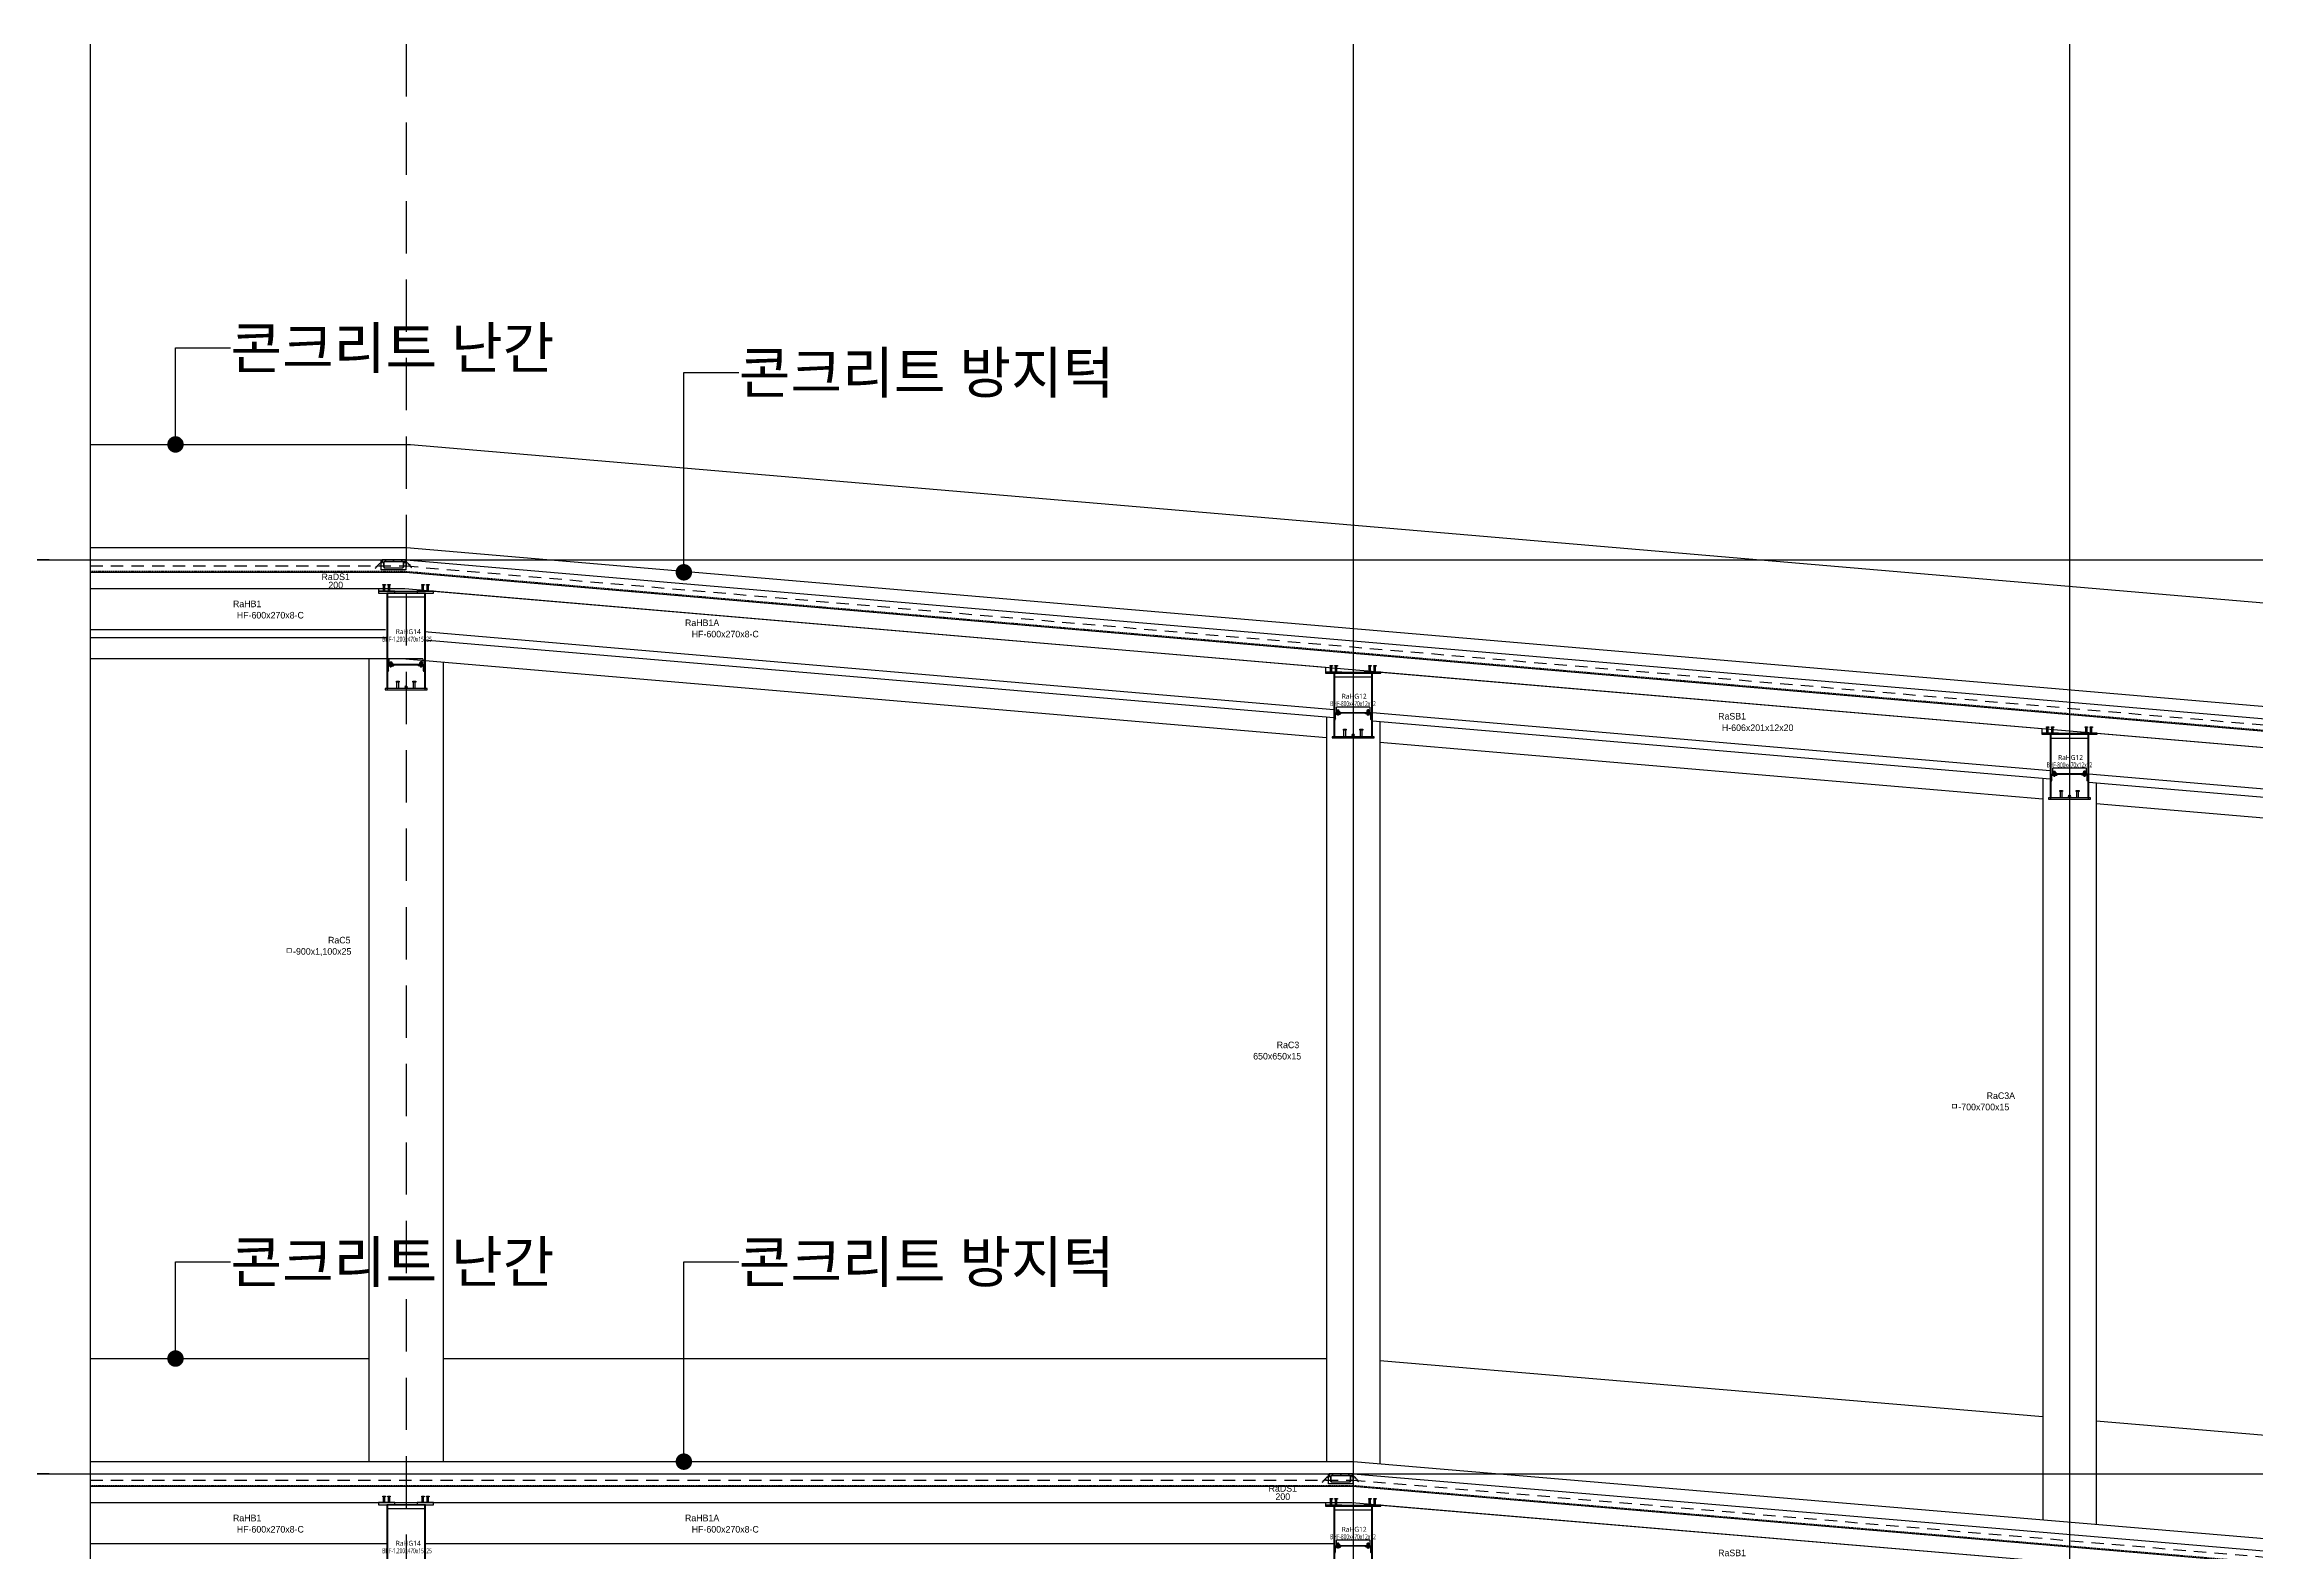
# Model space of a CAD drawing. Header units: millimetres. Extents: x 367092 to 767578, y 396038 to 811791.
# Drawn here: x 392033 to 418887, y 481605 to 499911 of the extents above; entities that cross this region are included whole.
import ezdxf
from ezdxf.enums import TextEntityAlignment as Align

# ---------------------------------------------------------------- set-up
doc = ezdxf.new("R2010")
doc.units = ezdxf.units.MM
doc.header["$LTSCALE"] = 100
doc.header["$MEASUREMENT"] = 0
doc.header["$PDSIZE"] = -10
for name, pattern in [('CENTER', [2, 1.25, -0.25, 0.25, -0.25]), ('DASHED', [0.75, 0.5, -0.25]), ('HID', [2.5, 1.5, -1]), ('HIDDEN', [9.525, 6.35, -3.175]), ('HIDDEN2', [0.1875, 0.125, -0.0625])]:
    doc.linetypes.add(name, pattern=pattern)
doc.layers.get('0').update_dxf_attribs({"linetype": 'CONTINUOUS'})
doc.layers.get('Defpoints').update_dxf_attribs({"color": 171, "linetype": 'CONTINUOUS'})
for name, color, linetype in [('2HIDDEN2', 2, 'HIDDEN2'), ('3CONTINUOUS', 3, 'CONTINUOUS'), ('BOLT', 8, 'CONTINUOUS'), ('cen', 14, 'CONTINUOUS'), ('CEN(ST)', 1, 'CENTER'), ('CON', 2, 'CONTINUOUS'), ('ELE-6', 8, 'CONTINUOUS'), ('ELE4', 4, 'CONTINUOUS'), ('ELE6', 8, 'CONTINUOUS'), ('ELE9', 9, 'CONTINUOUS'), ('FIN', 8, 'CONTINUOUS'), ('HF', 3, 'CONTINUOUS'), ('INSUL', 8, 'CONTINUOUS'), ('LED', 7, 'CONTINUOUS'), ('NDIM', 7, 'CONTINUOUS'), ('plate', 8, 'CONTINUOUS'), ('R', 3, 'CONTINUOUS'), ('SASAC 도면번호', 6, 'CONTINUOUS'), ('STUD', 6, 'CONTINUOUS'), ('SYM', 7, 'CONTINUOUS'), ('TEXT(MIN)', 7, 'CONTINUOUS'), ('W', 7, 'CONTINUOUS'), ('wire-meshes', 1, 'CONTINUOUS')]:
    doc.layers.add(name, color=color, linetype=linetype)
doc.styles.add('CGS', font='cgse', dxfattribs={"bigfont": 'cgs'})
doc.styles.add('나눔바른고딕', font='NanumBarunGothic.ttf')
doc.dimstyles.new('NDIM 1200', dxfattribs={"dimscale": 500, "dimtxt": 3, "dimasz": 1, "dimexe": 2, "dimexo": 2, "dimgap": 1, "dimtad": 1, "dimdec": 0, "dimdsep": 46, "dimtxsty": 'CGS', "dimblk": 'DOT0', "dimcen": 1, "dimdle": 8, "dimclrd": 2, "dimclre": 2, "dimclrt": 2, "dimadec": 0, "dimazin": 0, "dimtfac": 1, "dimtdec": 0, "dimtix": 1, "dimtmove": 2, "dimatfit": 3, "dimldrblk": 'DOT0', "dimfxl": 1, "dimtolj": 1, "dimtzin": 0, "dimlwd": -1, "dimlwe": -1, "dimarcsym": 0})

# ---------------------------------------------------------------- blocks, each defined once
blk = doc.blocks.new('DOT0')
blk.add_line((-3, 0), (3, 0))
at = {"color": 6}
blk.add_circle((0, 0), 0.75, dxfattribs=at)
blk = doc.blocks.new('*D149')
at = {"layer": 'Defpoints', "color": 0, "ltscale": 0.4, "transparency": 16777216}
for p in [(388393, 482551), (392593, 482551), (392593, 472551)]:
    blk.add_point(p, dxfattribs=at)
at = {"layer": 'NDIM', "ltscale": 0.4, "transparency": 16777216}
for p, q in [((392093, 482551), (387893, 482551)), ((388393, 472801), (388393, 482301)), ((392093, 472551), (387893, 472551))]:
    blk.add_line(p, q, dxfattribs=at)
at = {"layer": 'NDIM', "ltscale": 0.4, "transparency": 16777216, "xscale": 250, "yscale": 250, "zscale": 250}
for p, rotation in [((388393, 482551), 90), ((388393, 472551), 270)]:
    blk.add_blockref('DOT0', p, dxfattribs=dict(at, rotation=rotation))
at = {"layer": 'NDIM', "ltscale": 0.4, "transparency": 16777216, "insert": (387735, 477551), "char_height": 750, "attachment_point": 5, "rotation": 90, "style": '나눔바른고딕'}
blk.add_mtext('\\A1;10000', dxfattribs=at)
blk = doc.blocks.new('*D150')
at = {"layer": 'Defpoints', "color": 0, "ltscale": 0.4, "transparency": 16777216}
for p in [(388393, 493651), (392593, 493651), (392593, 482551)]:
    blk.add_point(p, dxfattribs=at)
at = {"layer": 'NDIM', "ltscale": 0.4, "transparency": 16777216}
for p, q in [((392093, 493651), (387893, 493651)), ((388393, 482801), (388393, 493401)), ((392093, 482551), (387893, 482551))]:
    blk.add_line(p, q, dxfattribs=at)
at = {"layer": 'NDIM', "ltscale": 0.4, "transparency": 16777216, "xscale": 250, "yscale": 250, "zscale": 250}
for p, rotation in [((388393, 493651), 90), ((388393, 482551), 270)]:
    blk.add_blockref('DOT0', p, dxfattribs=dict(at, rotation=rotation))
at = {"layer": 'NDIM', "ltscale": 0.4, "transparency": 16777216, "insert": (387735, 488101), "char_height": 750, "attachment_point": 5, "rotation": 90, "style": '나눔바른고딕'}
blk.add_mtext('\\A1;11100', dxfattribs=at)
blk = doc.blocks.new('*D151')
at = {"layer": 'Defpoints', "color": 0, "ltscale": 0.4, "transparency": 16777216}
for p in [(386643, 493651), (392593, 493651), (392593, 431051)]:
    blk.add_point(p, dxfattribs=at)
at = {"layer": 'NDIM', "ltscale": 0.4, "transparency": 16777216}
for p, q in [((392093, 493651), (386143, 493651)), ((386643, 431301), (386643, 493401)), ((392093, 431051), (386143, 431051))]:
    blk.add_line(p, q, dxfattribs=at)
at = {"layer": 'NDIM', "ltscale": 0.4, "transparency": 16777216, "xscale": 250, "yscale": 250, "zscale": 250}
for p, rotation in [((386643, 493651), 90), ((386643, 431051), 270)]:
    blk.add_blockref('DOT0', p, dxfattribs=dict(at, rotation=rotation))
at = {"layer": 'NDIM', "ltscale": 0.4, "transparency": 16777216, "insert": (385985, 462351), "char_height": 750, "attachment_point": 5, "rotation": 90, "style": '나눔바른고딕'}
blk.add_mtext('\\A1;62600', dxfattribs=at)
blk = doc.blocks.new('111')
at = {"layer": '2HIDDEN2', "color": 5, "linetype": 'HIDDEN2'}
for p, q in [((323567, -166222), (323498, -166282)), ((323564, -166216), (323499, -166273)), ((323582, -166217), (323564, -166216)), ((323606, -166226), (323567, -166222)), ((323873, -166253), (323842, -166250)), ((323866, -166247), (323876, -166248)), ((323873, -166253), (323939, -166333)), ((323876, -166248), (323940, -166324))]:
    blk.add_line(p, q, dxfattribs=at)
at = {"layer": '3CONTINUOUS', "color": 4, "linetype": 'Continuous'}
for p, q in [((323576, -166201), (323577, -166190)), ((323578, -166201), (323576, -166201)), ((323577, -166190), (323586, -166191)), ((323578, -166201), (323579, -166192)), ((323579, -166192), (323584, -166192)), ((323584, -166192), (323582, -166217)), ((323582, -166217), (323607, -166220)), ((323586, -166191), (323584, -166215)), ((323584, -166215), (323610, -166218)), ((323587, -166191), (323585, -166215)), ((323607, -166220), (323600, -166284)), ((323610, -166218), (323603, -166283)), ((323863, -166244), (323866, -166220)), ((323867, -166220), (323864, -166244)), ((323869, -166222), (323866, -166247)), ((323876, -166221), (323867, -166220)), ((323874, -166222), (323869, -166222)), ((323873, -166231), (323874, -166222)), ((323875, -166232), (323876, -166221)), ((323600, -166284), (323610, -166296)), ((323603, -166283), (323612, -166294)), ((323610, -166296), (323823, -166318)), ((323612, -166294), (323823, -166316)), ((323823, -166316), (323833, -166307)), ((323823, -166318), (323836, -166308)), ((323833, -166307), (323840, -166242)), ((323836, -166308), (323842, -166244)), ((323864, -166244), (323840, -166242)), ((323866, -166247), (323842, -166244)), ((323873, -166231), (323875, -166232))]:
    blk.add_line(p, q, dxfattribs=at)
at = {"layer": '3CONTINUOUS', "color": 3, "linetype": 'Continuous'}
blk.add_line((323863, -166244), (323864, -166244), dxfattribs=at)
at = {"layer": '3CONTINUOUS', "color": 4, "linetype": 'Continuous'}
for points in [[(323587, -166191), (323866, -166220)], [(323610, -166218), (323840, -166242)], [(323621, -166219), (323623, -166194)], [(323625, -166220), (323628, -166195)], [(323720, -166229), (323723, -166205)], [(323725, -166230), (323728, -166205)], [(323819, -166240), (323822, -166215)], [(323824, -166240), (323827, -166216)]]:
    blk.add_lwpolyline(points, dxfattribs=at)
blk = doc.blocks.new('*U383')
at = {"layer": 'BOLT'}
for p, q in [((-20, 0), (20, 0)), ((-20, 0), (-20, -4)), ((-17, 15), (17, 15)), ((20, 0), (20, -4)), ((-20, -4), (20, -4)), ((-18, -19), (-18, -6)), ((-14, -4), (14, -4)), ((-14, -20), (14, -20)), ((-10, -20), (-10, -31)), ((-10, -31), (-8, -33)), ((-10, -31), (10, -31)), ((-9, -19), (-9, -6)), ((-8, -33), (8, -33)), ((10, -31), (8, -33)), ((9, -19), (9, -6)), ((10, -20), (10, -31)), ((18, -19), (18, -6))]:
    blk.add_line(p, q, dxfattribs=at)
at = {"layer": 'BOLT', "linetype": 'HIDDEN'}
for p, q in [((-10, 15), (-10, 0)), ((10, 15), (10, 0))]:
    blk.add_line(p, q, dxfattribs=at)
at = {"layer": 'BOLT'}
for centre, radius, start, end in [((0, 10), 17.6, 15.5187, 164.4813), ((-14, -11), 6.71, 47.8966, 132.1034), ((-14, -14), 6.71, 227.8966, 312.1034), ((0, -29), 24.2, 68.2132, 111.7868), ((0, 4), 24.2, 248.2132, 291.7868), ((14, -11), 6.71, 47.8966, 132.1034), ((14, -14), 6.71, 227.8966, 312.1034)]:
    blk.add_arc(centre, radius, start, end, dxfattribs=at)
at = {"layer": 'cen'}
blk.add_line((0, 33), (0, -38), dxfattribs=at)
blk = doc.blocks.new('W')
at = {"layer": 'W'}
h = blk.add_hatch(color=256, dxfattribs=at)
h.dxf.hatch_style = 1
edge = h.paths.add_edge_path()
edge.add_line((0, 0), (0, 7.5))
edge.add_arc((0, 0), 7.5, 90, 180)
edge.add_line((-7.5, 0), (0, 0))
blk.add_lwpolyline([(0, 0), (0, 7.5, 0.4142136), (-7.5, 0)], format="xyb", close=True, dxfattribs=at)
blk = doc.blocks.new('*U382')
at = {"layer": 'STUD', "color": 0, "linetype": 'ByBlock'}
for p, q in [((0, 11), (-80, 11)), ((0, -11), (-80, -11))]:
    blk.add_line(p, q, dxfattribs=at)
blk.add_lwpolyline([(-80, -17), (-90, -17), (-90, 17), (-80, 17)], close=True, dxfattribs=at)
blk = doc.blocks.new('R')
at = {"layer": 'R', "const_width": 15}
blk.add_lwpolyline([(-7.5, -15, 1), (7.5, -15, 1)], format="xyb", close=True, dxfattribs=at)
at = {"layer": 'R'}
blk.add_circle((0, -15), 15, dxfattribs=at)
blk = doc.blocks.new('*U384')
at = {"layer": 'plate'}
h = blk.add_hatch(color=256, dxfattribs=at)
h.dxf.hatch_style = 1
edge = h.paths.add_edge_path()
edge.add_line((-223, -975), (-223, -982.5))
edge.add_arc((-232.1, -966.8), 18.2, 300.24012, 362.53896)
edge.add_arc((-224.6, -964.4), 10.7, 278.68434, 351.31566, ccw=False)
h = blk.add_hatch(color=256, dxfattribs=at)
h.dxf.hatch_style = 1
edge = h.paths.add_edge_path()
edge.add_line((223, -975), (223, -982.5))
edge.add_arc((232.1, -966.8), 18.2, 177.46104, 239.75988, ccw=False)
edge.add_arc((224.6, -964.4), 10.7, 188.68434, 261.31566)
at = {"layer": 'Defpoints'}
for p in [(0, 0), (-235, -20), (235, -20), (0, -1185), (0, -1200)]:
    blk.add_point(p, dxfattribs=at)
at = {"layer": 'plate'}
for p, q in [((223, -25), (-223, -25)), ((223, -25), (-223, -25)), ((223, -25), (-223, -25)), ((223, -29), (-223, -29)), ((223, -29), (-223, -29)), ((223, -29), (-223, -29)), ((223, -75), (-223, -75)), ((223, -75), (-223, -75)), ((223, -75), (-223, -75)), ((203, -825), (-203, -825)), ((-203, -900), (-203, -825)), ((203, -894), (-203, -894)), ((203, -900), (-203, -900)), ((203, -825), (203, -900))]:
    blk.add_line(p, q, dxfattribs=at)
for points in [[(-205, -909), (-157, -909, 0.4142136), (-148, -900), (-223, -900), (-223, -975, 0.4142136), (-214, -966), (-214, -918, -0.4142136)], [(-223, -975), (-223, -982.5, 0.2787293), (-214, -966, -0.3279679)], [(205, -909), (157, -909, -0.4142136), (148, -900), (223, -900), (223, -975, -0.4142136), (214, -966), (214, -918, 0.4142136)], [(223, -975), (223, -982.5, -0.2787293), (214, -966, 0.3279679)]]:
    blk.add_lwpolyline(points, format="xyb", close=True, dxfattribs=at)
at = {"layer": 'BOLT', "xscale": -1, "rotation": 180}
blk.add_blockref('*U383', (-183, -894), dxfattribs=at)
at = {"layer": 'BOLT', "rotation": 180}
blk.add_blockref('*U383', (183, -894), dxfattribs=at)
at = {"layer": 'plate', "xscale": -1}
blk.add_blockref('W', (-223, -900), dxfattribs=at)
at = {"layer": 'plate'}
blk.add_blockref('W', (223, -900), dxfattribs=at)
at = {"layer": 'plate', "rotation": 270}
for p in [(-100, -1185), (100, -1185)]:
    blk.add_blockref('*U382', p, dxfattribs=at)
at = {"layer": 'plate', "xscale": -1.066666666666665, "yscale": 1.066666666666665, "zscale": 1.066666666666665, "rotation": 180}
blk.add_blockref('R', (0, -1185), dxfattribs=at)
blk = doc.blocks.new('SB16')
at = {"layer": 'STUD'}
for p, q in [((-8, 0), (-8, 70)), ((8, 0), (8, 70))]:
    blk.add_line(p, q, dxfattribs=at)
blk.add_lwpolyline([(-15, 70), (-15, 80), (14, 80), (14, 70)], close=True, dxfattribs=at)
blk = doc.blocks.new('*U386')
for p, q in [((-135, 0), (-335, 0)), ((-335, 0), (-335, -25)), ((-135, -25), (-135, 0)), ((335, 0), (135, 0)), ((135, 0), (135, -25)), ((335, -25), (335, 0)), ((-335, -25), (-135, -25)), ((135, -25), (335, -25))]:
    blk.add_line(p, q)
at = {"linetype": 'ByBlock'}
for points in [[(-235, -1185), (-223, -1185), (-223, -25), (-235, -25)], [(223, -1185), (235, -1185), (235, -25), (223, -25)]]:
    blk.add_lwpolyline(points, close=True, dxfattribs=at)
blk.add_lwpolyline([(-255, -1200), (255, -1200), (255, -1185), (-255, -1185)], close=True)
at = {"layer": 'Defpoints'}
blk.add_point((0, 0), dxfattribs=at)
blk = doc.blocks.new('RaHG14-SEC')
blk.add_blockref('*U384', (0, 0))
at = {"layer": 'HF'}
blk.add_blockref('*U386', (0, 0), dxfattribs=at)
at = {"layer": 'STUD'}
for p in [(-265, 0), (-205, 0), (205, 0), (265, 0)]:
    blk.add_blockref('SB16', p, dxfattribs=at)
at = {"layer": 'Defpoints', "style": '나눔바른고딕'}
blk.add_text('RaHG14', height=60, dxfattribs=at).set_placement((27, -493), align=Align.MIDDLE_CENTER)
at = {"layer": 'Defpoints', "style": '나눔바른고딕', "width": 0.6}
blk.add_text('BHF-1,200x470x15x25', height=60, dxfattribs=at).set_placement((12, -632), align=Align.BOTTOM_CENTER)
blk = doc.blocks.new('*U380')
for p, q in [((-135, 0), (-335, 0)), ((-335, 0), (-335, -12)), ((-135, -12), (-135, 0)), ((335, 0), (135, 0)), ((135, 0), (135, -12)), ((335, -12), (335, 0)), ((-335, -12), (-135, -12)), ((135, -12), (335, -12))]:
    blk.add_line(p, q)
at = {"linetype": 'ByBlock'}
for points in [[(-235, -785), (-223, -785), (-223, -12), (-235, -12)], [(223, -785), (235, -785), (235, -12), (223, -12)]]:
    blk.add_lwpolyline(points, close=True, dxfattribs=at)
blk.add_lwpolyline([(-255, -800), (255, -800), (255, -785), (-255, -785)], close=True)
at = {"layer": 'Defpoints'}
blk.add_point((0, 0), dxfattribs=at)
blk = doc.blocks.new('*U381')
at = {"layer": 'plate'}
h = blk.add_hatch(color=256, dxfattribs=at)
h.dxf.hatch_style = 1
edge = h.paths.add_edge_path()
edge.add_line((-223, -575), (-223, -583))
edge.add_arc((-232, -567), 18.2, 300.2401, 362.539)
edge.add_arc((-225, -564), 10.7, 278.6843, 351.3157, ccw=False)
h = blk.add_hatch(color=256, dxfattribs=at)
h.dxf.hatch_style = 1
edge = h.paths.add_edge_path()
edge.add_line((223, -575), (223, -583))
edge.add_arc((232, -567), 18.2, 177.461, 239.7599, ccw=False)
edge.add_arc((225, -564), 10.7, 188.6843, 261.3157)
at = {"layer": 'Defpoints'}
for p in [(0, 0), (-235, -20), (235, -20), (0, -785), (0, -800)]:
    blk.add_point(p, dxfattribs=at)
at = {"layer": 'plate'}
for p, q in [((223, -12), (-223, -12)), ((223, -12), (-223, -12)), ((223, -12), (-223, -12)), ((223, -16), (-223, -16)), ((223, -16), (-223, -16)), ((223, -16), (-223, -16)), ((223, -62), (-223, -62)), ((223, -62), (-223, -62)), ((223, -62), (-223, -62)), ((203, -425), (-203, -425)), ((-203, -500), (-203, -425)), ((203, -494), (-203, -494)), ((203, -500), (-203, -500)), ((203, -425), (203, -500))]:
    blk.add_line(p, q, dxfattribs=at)
for points in [[(-205, -509), (-157, -509, 0.414214), (-148, -500), (-223, -500), (-223, -575, 0.414214), (-214, -566), (-214, -518, -0.414214)], [(205, -509), (157, -509, -0.414214), (148, -500), (223, -500), (223, -575, -0.414214), (214, -566), (214, -518, 0.414214)], [(-223, -575), (-223, -583, 0.278729), (-214, -566, -0.327968)], [(223, -575), (223, -583, -0.278729), (214, -566, 0.327968)]]:
    blk.add_lwpolyline(points, format="xyb", close=True, dxfattribs=at)
at = {"layer": 'BOLT', "xscale": -1, "rotation": 180}
blk.add_blockref('*U383', (-183, -494), dxfattribs=at)
at = {"layer": 'BOLT', "rotation": 180}
blk.add_blockref('*U383', (183, -494), dxfattribs=at)
at = {"layer": 'plate', "xscale": -1}
blk.add_blockref('W', (-223, -500), dxfattribs=at)
at = {"layer": 'plate'}
blk.add_blockref('W', (223, -500), dxfattribs=at)
at = {"layer": 'plate', "rotation": 270}
for p in [(-100, -785), (100, -785)]:
    blk.add_blockref('*U382', p, dxfattribs=at)
at = {"layer": 'plate', "xscale": -1.066666666666665, "yscale": 1.066666666666665, "zscale": 1.066666666666665, "rotation": 180}
blk.add_blockref('R', (0, -785), dxfattribs=at)
blk = doc.blocks.new('RaHG12-SEC')
blk.add_blockref('*U381', (0, 0))
at = {"layer": 'HF'}
blk.add_blockref('*U380', (0, 0), dxfattribs=at)
at = {"layer": 'STUD'}
for p in [(-265, 0), (-205, 0), (205, 0), (265, 0)]:
    blk.add_blockref('SB16', p, dxfattribs=at)
at = {"layer": 'Defpoints', "style": '나눔바른고딕'}
blk.add_text('RaHG12', height=60, dxfattribs=at).set_placement((13, -294), align=Align.MIDDLE_CENTER)
at = {"layer": 'Defpoints', "style": '나눔바른고딕', "width": 0.6}
blk.add_text('BHF-800x470x12x12', height=60, dxfattribs=at).set_placement((-1, -432), align=Align.BOTTOM_CENTER)

msp = doc.modelspace()

# ---------------------------------------------------------------- linework, layer by layer
at = {"layer": 'CEN(ST)', "ltscale": 1000}
msp.add_line((407925.8, 499911.1), (407925.8, 418443.5), dxfattribs=at)
at = {"layer": 'CEN(ST)', "ltscale": 10000}
for p, q in [((416624.5, 499911.1), (416624.5, 418443.5)), ((385174.2, 493651), (536557.9, 493651)), ((385174.2, 482551), (536557.9, 482551))]:
    msp.add_line(p, q, dxfattribs=at)
at = {"layer": 'CON', "ltscale": 1000}
for points in [[(392592.6, 493501), (396419.6, 493501), (526207.6, 482401), (533944.1, 482401)], [(392592.6, 493301), (396090.8, 493301), (396090.8, 493271), (396760.8, 493271), (407590.8, 492344.8), (407590.8, 492287.5), (408260.8, 492287.5), (416289.5, 491600.9), (416289.5, 491543.6), (416959.5, 491543.6), (425988.3, 490771.4)], [(392592.6, 482401), (407919.5, 482401), (526207.5, 472401), (533944.1, 472401)], [(392592.6, 482201), (407590.8, 482201), (407590.8, 482171.4), (408260.8, 482171.4), (416289.6, 481492.6), (416289.6, 481436), (416959.6, 481436), (425988.3, 480672.7)]]:
    msp.add_lwpolyline(points, dxfattribs=at)
at = {"layer": 'Defpoints', "ltscale": 1000}
for points in [[(392592.6, 493301), (396411, 493301), (526199, 482201), (533944.1, 482201)], [(392592.6, 482201), (407911, 482201), (526199, 472201), (533944.1, 472201)]]:
    msp.add_lwpolyline(points, dxfattribs=at)
at = {"layer": 'ELE-6', "ltscale": 10000}
for p, q in [((396176, 492801), (392592.6, 492801)), ((396176, 492701), (392592.6, 492701)), ((395975.8, 492451), (395975.8, 482701)), ((396875.8, 492408.1), (396875.8, 482701)), ((407600.8, 491741.8), (407600.8, 482701)), ((408250.8, 491686.2), (408250.8, 482674)), ((416299.5, 490997.8), (416299.5, 481993.6)), ((416949.5, 490942.2), (416949.5, 481938.6)), ((396190.8, 481701), (392592.6, 481701)), ((407690.8, 481701), (396660.8, 481701))]:
    msp.add_line(p, q, dxfattribs=at)
for points in [[(396646, 492779), (407690.8, 491834.4)], [(396646, 492678.7), (407690.8, 491734.1)], [(408160.8, 491794.2), (416389.5, 491090.5)], [(408160.8, 491693.9), (416389.5, 490990.1)], [(416859.5, 491050.3), (435886.8, 489423)], [(416859.5, 490949.9), (435886.8, 489322.6)]]:
    msp.add_lwpolyline(points, dxfattribs=at)
at = {"layer": 'ELE4', "ltscale": 2}
for p, q in [((396125.8, 493528.5), (396125.8, 493651)), ((396425.8, 493528.5), (396425.8, 493651)), ((396425.8, 493528.5), (396125.8, 493528.5)), ((407625.8, 482428.5), (407625.8, 482551)), ((407925.8, 482428.5), (407625.8, 482428.5)), ((407925.8, 482428.5), (407925.8, 482551))]:
    msp.add_line(p, q, dxfattribs=at)
at = {"layer": 'ELE6', "ltscale": 0.5}
for p, q in [((392592.6, 495051), (396479.8, 495051)), ((396479.8, 495051), (526268.4, 483951))]:
    msp.add_line(p, q, dxfattribs=at)
at = {"layer": 'ELE9', "linetype": 'DASHED', "ltscale": 0.3}
for points in [[(392592.6, 493511), (396420, 493511), (526208, 482411), (533944.1, 482411)], [(392592.6, 482411), (407919.9, 482411), (526207.9, 472411), (533944.1, 472411)]]:
    msp.add_lwpolyline(points, dxfattribs=at)
at = {"layer": 'FIN', "ltscale": 1000}
for p, q in [((396125.8, 493528.5), (396125.8, 493651)), ((396425.8, 493528.5), (396425.8, 493651)), ((396425.8, 493528.5), (396125.8, 493528.5)), ((407625.8, 482428.5), (407625.8, 482551)), ((407925.8, 482428.5), (407625.8, 482428.5)), ((407925.8, 482428.5), (407925.8, 482551))]:
    msp.add_line(p, q, dxfattribs=at)
at = {"layer": 'FIN', "ltscale": 0.5}
for points in [[(392592.6, 493801), (396432.2, 493801), (526220.2, 482701), (533944.1, 482701)], [(392592.6, 493651), (396125.8, 493651)], [(396425.8, 493651), (526213.8, 482551)], [(392592.6, 492451), (396374.6, 492451), (407600.8, 491490.9)], [(408250.8, 491435.3), (416299.5, 490746.9)], [(416949.5, 490691.3), (435696.8, 489088)], [(392592.6, 483951), (395975.8, 483951)], [(396875.8, 483951), (407600.8, 483951)], [(408250.8, 483928.5), (416299.5, 483248.1)], [(416949.5, 483193.1), (435696.8, 481608.2)], [(392592.6, 482701), (407932.1, 482701), (526220.1, 472701), (533944.1, 472701)], [(392592.6, 482551), (407925.8, 482551), (526213.8, 472551)]]:
    msp.add_lwpolyline(points, dxfattribs=at)
at = {"layer": 'SYM', "color": 8}
msp.add_lwpolyline([(392592.6, 418443.5), (392592.7, 462301), (392492.6, 462351), (392692.6, 462351), (392592.6, 462401), (392592.6, 499911.1)], dxfattribs=at)
at = {"layer": 'SYM', "linetype": 'HIDDEN'}
msp.add_lwpolyline([(396425.8, 499911.1), (396425.8, 418443.5)], dxfattribs=at)
at = {"layer": 'wire-meshes', "linetype": 'HID'}
for points in [[(392592.6, 493576), (396422.7, 493576), (526213.8, 482475.7)], [(392592.6, 482476), (407922.6, 482476), (526213.8, 472475.7)]]:
    msp.add_lwpolyline(points, dxfattribs=at)

# ---------------------------------------------------------------- block references
at = {"layer": 'INSUL', "xscale": -1, "rotation": 354.0708772483547}
for p in [(735439.4, 625526.6), (735439.4, 625526.6), (746939.4, 614426.6), (746939.4, 614426.6)]:
    msp.add_blockref('111', p, dxfattribs=at)
at = {"layer": 'SASAC 도면번호'}
for name, p in [('RaHG14-SEC', (396425.8, 493271)), ('RaHG12-SEC', (407925.8, 492287.5)), ('RaHG12-SEC', (416624.5, 491543.6)), ('RaHG14-SEC', (396425.8, 482201)), ('RaHG12-SEC', (407925.8, 482171.4))]:
    msp.add_blockref(name, p, dxfattribs=at)

# ---------------------------------------------------------------- texts
at = {"layer": 'Defpoints', "style": 'CGS'}
for s, p in [('RaDS1', (395572, 493380)), ('200', (395572, 493280)), ('RaHB1', (394496.8, 493050.9)), ('HF-600x270x8-C', (394778.1, 492913.6)), ('RaHB1A', (400021.1, 492821.5)), ('HF-600x270x8-C', (400302.4, 492684.2)), ('RaSB1', (412527.6, 491687)), ('H-606x201x12x20', (412838.3, 491547)), ('RaC5', (395614.9, 488968)), ('ㅁ-900x1,100x25', (395360.2, 488830.7)), ('RaC3', (407134.7, 487695.8)), ('650x650x15', (407004, 487558.4)), ('RaC3A', (415791.1, 487078.7)), ('ㅁ-700x700x15', (415536.3, 486941.4)), ('RaDS1', (407072, 482310.1)), ('200', (407072, 482210.1)), ('RaHB1', (394496.8, 481950.9)), ('RaHB1A', (400021.1, 481950.9)), ('HF-600x270x8-C', (394778.1, 481813.6)), ('HF-600x270x8-C', (400302.4, 481813.6)), ('RaSB1', (412527.6, 481526.9))]:
    msp.add_text(s, height=80, dxfattribs=at).set_placement(p, align=Align.BOTTOM_CENTER)
at = {"layer": 'TEXT(MIN)', "style": '나눔바른고딕'}
for s, p in [('콘크리트 난간', (394293.1, 496224.3)), ('콘크리트 방지턱', (400466.4, 495923.6)), ('콘크리트 난간', (394293.1, 485124.3)), ('콘크리트 방지턱', (400466.4, 485124.3))]:
    msp.add_text(s, height=500, dxfattribs=at).set_placement(p, align=Align.MIDDLE_LEFT)

# ---------------------------------------------------------------- dimensions: what is measured, and where the dimension line sits
at = {"layer": 'NDIM', "ltscale": 0.4}
for base, p1, p2, picture, middle in [((386642.6, 493651), (392592.6, 431051), (392592.6, 493651), '*D151', (385984.9, 462351)), ((388392.6, 493651), (392592.6, 482551), (392592.6, 493651), '*D150', (387735.4, 488101)), ((388392.6, 482551), (392592.6, 472551), (392592.6, 482551), '*D149', (387735.4, 477551))]:
    dim = msp.add_linear_dim(base=base, p1=p1, p2=p2, angle=90, dimstyle='NDIM 1200', override={"dimscale": 250, "dimtxsty": '나눔바른고딕', "dimclrd": 256, "dimclre": 256, "dimclrt": 256}, dxfattribs=at)
    dim.commit()
    dim.dimension.update_dxf_attribs({"geometry": picture, "text_midpoint": middle})

# ---------------------------------------------------------------- leaders
at = {"layer": 'LED', "ltscale": 10000}
for points in [[(393626.4, 495051), (393626.4, 496224.3), (394293.1, 496224.3)], [(399799.7, 493498.3), (399799.7, 495923.6), (400466.4, 495923.6)], [(393626.4, 483951), (393626.4, 485124.3), (394293.1, 485124.3)], [(399799.7, 482698.9), (399799.7, 485124.3), (400466.4, 485124.3)]]:
    msp.add_leader(points, dimstyle='NDIM 1200', override={"dimasz": 0.4, "dimtad": 0, "dimclrd": 256, "dimldrblk": 'Dot'}, dxfattribs=at)

doc.saveas('drawing.dxf')
